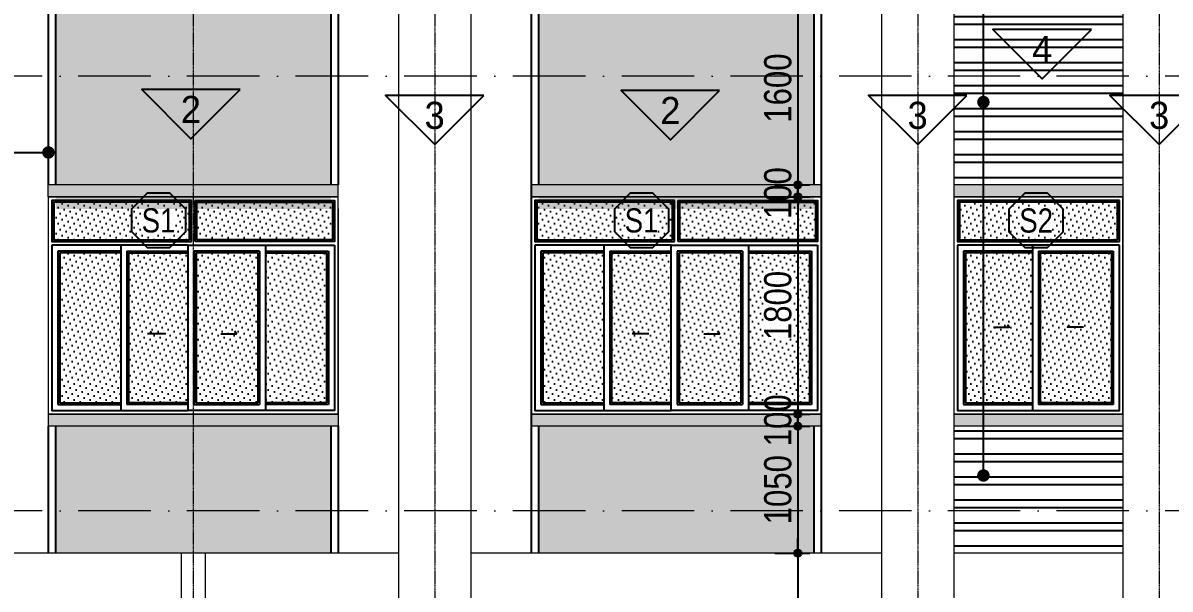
# Model space of a CAD drawing. Extents: x -79995 to 347433, y -157641 to 104789.
# Drawn here: x 74319 to 83819, y -26791 to -22105 of the extents above; entities that cross this region are included whole.
import ezdxf
from ezdxf.enums import TextEntityAlignment as Align

# ---------------------------------------------------------------- set-up
doc = ezdxf.new("R2010")
doc.units = 0
doc.linetypes.add('ACAD_ISO10W100', pattern=[18, 12, -3, 0, -3])
doc.layers.get('DEFPOINTS').update_dxf_attribs({"linetype": 'CONTINUOUS'})
for name, color, linetype in [('DIM', 1, 'CONTINUOUS'), ('DOOR', 20, 'CONTINUOUS'), ('HACTH', 8, 'CONTINUOUS'), ('HATCH', 8, 'CONTINUOUS'), ('KINH 1', 142, 'CONTINUOUS'), ('TAGS', 60, 'CONTINUOUS'), ('TEXT', 7, 'CONTINUOUS')]:
    doc.layers.add(name, color=color, linetype=linetype)
doc.layers.add('NET-THAY', color=2, linetype='CONTINUOUS', lineweight=13)
doc.layers.add('TRUC', color=24, linetype='CONTINUOUS', lineweight=0)
doc.styles.add('AVO', font='')
doc.styles.add('HEL-CONDENSE', font='')
doc.styles.add('VNI-HELVE-CONDENSEN', font='')
doc.styles.get('AVO').set_extended_font_data('VNI-Avo')
doc.styles.get('HEL-CONDENSE').set_extended_font_data('VNI-Helve-Condense')
doc.styles.get('VNI-HELVE-CONDENSEN').set_extended_font_data('VNI-Helve-Condense')
doc.dimstyles.new('D100', dxfattribs={"dimtxt": 225, "dimasz": 1.2, "dimexe": 100, "dimexo": 0, "dimgap": 50, "dimtad": 1, "dimdec": 0, "dimzin": 13, "dimdsep": 46, "dimtxsty": 'HEL-CONDENSE', "dimblk": 'D50', "dimcen": 0, "dimclrd": 1, "dimclre": 1, "dimclrt": 7, "dimadec": 0, "dimazin": 0, "dimtfac": 1, "dimtdec": 0, "dimtmove": 0, "dimatfit": 3, "dimldrblk": 'D50', "dimfxl": 1, "dimtolj": 1, "dimtzin": 13, "dimarcsym": 0})
pattern_1 = [(37.5, (-1253396.462, -257400.137), (-1.2000235, 36.7059928), [0, -28.956, 0, -32.385, 0, -30.95625]), (7.5, (-1253396.46, -257400.137), (33.7142462, 53.7618825), [0, -15.621, 0, -26.0985, 0, -10.00125]), (327.5, (-1253419.894, -257400.137), (59.3244278, 0.10778885), [0, -9.525, 0, -34.29, 0, -44.7675]), (317.5, (-1253419.894, -257400.137), (57.266734, 16.7196992), [0, -4.7625, 0, -22.479, 0, -25.7175])]
pattern_2 = [(82.5, (-993673.49, 316143.21), (-70.350659, 65.896356), [0, -76, 0, -85, 0, -81.25]), (52.5, (-993673.49, 316143.21), (-37.206876, 162.348986), [0, -41, 0, -68.5, 0, -26.25]), (12.5, (-993716.98, 316099.72), (109.9014636, 110.301619), [0, -25, 0, -90, 0, -117.5]), (2.5, (-993716.98, 316099.72), (75.252108, 137.313143), [0, -12.5, 0, -59, 0, -67.5])]
pattern_3 = [(45, (0, 0), (-16.5728, 49.71845), [0, -46.875])]

# ---------------------------------------------------------------- blocks, each defined once
blk = doc.blocks.new('KH-CUADI')
at = {"layer": 'TAGS'}
blk.add_lwpolyline([(-124, 300), (-300, 124), (-300, -124), (-124, -300), (124, -300), (300, -124), (300, 124), (124, 300)], close=True, dxfattribs=at)
at = {"layer": 'TAGS', "style": 'VNI-HELVE-CONDENSEN'}
blk.add_attdef('D', text='', height=300, dxfattribs=at).set_placement((0, 0), align=Align.MIDDLE)
blk = doc.blocks.new('A$C11FB6725')
at = {"layer": 'KINH 1'}
h = blk.add_hatch(dxfattribs=at)
h.set_pattern_fill('DOTS', color=256, scale=750, angle=45, style=0)
h.set_pattern_definition(pattern_3)
h.paths.add_polyline_path([(59.6, -459.4), (-1065.4, -459.4), (-1065.4, -769.4), (59.6, -769.4)])
h.paths.add_polyline_path([(1244.6, -459.4), (119.6, -459.4), (119.6, -769.4), (1244.6, -769.4)])
h.paths.add_polyline_path([(1194.6, -879.4), (689.6, -879.4), (689.6, -2119.4), (1194.6, -2119.4)])
h.paths.add_polyline_path([(624.6, -879.4), (113.1, -879.4), (113.1, -2119.4), (624.6, -2119.4)])
h.paths.add_polyline_path([(48.1, -879.4), (-445.4, -879.4), (-445.4, -2119.4), (48.1, -2119.4)])
h.paths.add_polyline_path([(-510.4, -879.4), (-1015.4, -879.4), (-1015.4, -2119.4), (-510.4, -2119.4)])
at = {"layer": 'DOOR'}
for p, q in [((74.6, -784.4), (74.6, -444.4)), ((104.6, -784.4), (104.6, -444.4)), ((48.1, -814.4), (-1080.4, -814.4)), ((-510.4, -814.4), (-510.4, -2184.4)), ((48.1, -814.4), (1259.6, -814.4)), ((689.6, -814.4), (689.6, -2184.4)), ((-510.4, -864.4), (-1030.4, -864.4)), ((-1030.4, -864.4), (-1030.4, -2134.4)), ((-460.4, -864.4), (-460.4, -2134.4)), ((-460.4, -864.4), (48.1, -864.4)), ((639.6, -864.4), (98.1, -864.4)), ((98.1, -864.4), (98.1, -2134.4)), ((639.6, -864.4), (639.6, -2134.4)), ((689.6, -864.4), (1209.6, -864.4)), ((1209.6, -864.4), (1209.6, -2134.4)), ((-1030.4, -2134.4), (-510.4, -2134.4)), ((48.1, -2134.4), (-460.4, -2134.4)), ((98.1, -2134.4), (639.6, -2134.4)), ((1209.6, -2134.4), (689.6, -2134.4))]:
    blk.add_line(p, q, dxfattribs=at)
at = {"layer": 'DOOR', "color": 8}
for p, q in [((-510.4, -879.4), (-1015.4, -879.4)), ((-1015.4, -879.4), (-1015.4, -2119.4)), ((-445.4, -879.4), (-445.4, -2119.4)), ((-445.4, -879.4), (48.1, -879.4)), ((624.6, -879.4), (113.1, -879.4)), ((113.1, -879.4), (113.1, -2119.4)), ((624.6, -879.4), (624.6, -2119.4)), ((689.6, -879.4), (1194.6, -879.4)), ((1194.6, -879.4), (1194.6, -2119.4)), ((-1015.4, -2119.4), (-510.4, -2119.4)), ((48.1, -2119.4), (-445.4, -2119.4)), ((113.1, -2119.4), (624.6, -2119.4)), ((1194.6, -2119.4), (689.6, -2119.4))]:
    blk.add_line(p, q, dxfattribs=at)
at = {"layer": 'DOOR'}
for points in [[(74.6, -444.4), (-1080.4, -444.4), (-1080.4, -784.4), (74.6, -784.4)], [(104.6, -444.4), (1259.6, -444.4), (1259.6, -784.4), (104.6, -784.4)], [(-1080.4, -814.4), (-1080.4, -2184.4), (48.1, -2184.4), (48.1, -814.4)], [(1259.6, -814.4), (1259.6, -2184.4), (48.1, -2184.4), (48.1, -814.4)], [(-138.1, -1548.1), (-268.5, -1548.1), (-255.2, -1527.4)], [(317.3, -1548.1), (447.7, -1548.1), (434.4, -1527.4)]]:
    blk.add_lwpolyline(points, dxfattribs=at)
at = {"layer": 'DOOR', "color": 8}
for points in [[(59.6, -769.4), (59.6, -459.4), (-1065.4, -459.4), (-1065.4, -769.4), (59.6, -769.4)], [(119.6, -769.4), (119.6, -459.4), (1244.6, -459.4), (1244.6, -769.4), (119.6, -769.4)]]:
    blk.add_lwpolyline(points, close=True, dxfattribs=at)
at = {"layer": 'NET-THAY'}
for p, q in [((-1110.4, -414.4), (1289.6, -414.4)), ((1289.6, -2214.4), (1289.6, -414.4)), ((-1110.4, -2214.4), (1289.6, -2214.4))]:
    blk.add_line(p, q, dxfattribs=at)
blk.add_lwpolyline([(-1110.4, -414.4), (-1110.4, -2214.4)], dxfattribs=at)
at = {"layer": 'TAGS', "linetype": 'Continuous'}
ref = blk.add_blockref('KH-CUADI', (-197.3, -609.5), dxfattribs=dict(at, xscale=0.75, yscale=0.75, zscale=0.75, rotation=180))
ref.add_attrib('D', 'S1', dxfattribs={"color": 7, "height": 200, "style": 'VNI-HELVE-CONDENSEN'}).set_placement((-197.3, -609.5), align=Align.MIDDLE)
blk = doc.blocks.new('A$C204D7F7F')
at = {"layer": 'KINH 1'}
h = blk.add_hatch(dxfattribs=at)
h.set_pattern_fill('DOTS', color=256, scale=750, angle=45, style=0)
h.set_pattern_definition(pattern_3)
h.paths.add_polyline_path([(3435.1, 1266), (2125.1, 1266), (2125.1, 956), (3435.1, 956)])
h.paths.add_polyline_path([(3385.1, 846), (2795.1, 846), (2795.1, -394), (3385.1, -394)])
h.paths.add_polyline_path([(2730.1, 846), (2175.1, 846), (2175.1, -394), (2730.1, -394)])
at = {"layer": 'DOOR'}
for p, q in [((3450.1, 941), (3450.1, 1281)), ((3450.1, 911), (2110.1, 911)), ((2730.1, 861), (2160.1, 861)), ((2160.1, 861), (2160.1, -409)), ((2730.1, 911), (2730.1, -459)), ((2780.1, 861), (2780.1, -409)), ((2780.1, 861), (3400.1, 861)), ((3400.1, 861), (3400.1, -409)), ((2160.1, -409), (2730.1, -409)), ((3400.1, -409), (2780.1, -409))]:
    blk.add_line(p, q, dxfattribs=at)
at = {"layer": 'DOOR', "color": 8}
for p, q in [((2730.1, 846), (2175.1, 846)), ((2175.1, 846), (2175.1, -394)), ((2795.1, 846), (2795.1, -394)), ((2795.1, 846), (3385.1, 846)), ((3385.1, 846), (3385.1, -394)), ((2175.1, -394), (2730.1, -394)), ((3385.1, -394), (2795.1, -394))]:
    blk.add_line(p, q, dxfattribs=at)
at = {"layer": 'DOOR'}
for points in [[(3450.1, 1281), (2110.1, 1281), (2110.1, 941), (3450.1, 941)], [(2110.1, 911), (2110.1, -459), (3450.1, -459), (3450.1, 911)], [(2407.8, 231.3), (2538.2, 231.3), (2524.9, 252.1)], [(3152.4, 231.3), (3022, 231.3), (3035.3, 252.1)]]:
    blk.add_lwpolyline(points, dxfattribs=at)
at = {"layer": 'DOOR', "color": 8}
blk.add_lwpolyline([(3435.1, 956), (3435.1, 1266), (2125.1, 1266), (2125.1, 956), (3435.1, 956)], close=True, dxfattribs=at)
at = {"layer": 'NET-THAY'}
for p, q in [((2080.1, 1311), (3480.1, 1311)), ((3480.1, -489), (3480.1, 1311)), ((2080.1, -489), (3480.1, -489))]:
    blk.add_line(p, q, dxfattribs=at)
blk.add_lwpolyline([(2080.1, 1311), (2080.1, -489)], dxfattribs=at)
at = {"layer": 'TAGS', "linetype": 'Continuous'}
ref = blk.add_blockref('KH-CUADI', (2761.1, 1115), dxfattribs=dict(at, xscale=0.75, yscale=0.75, zscale=0.75, rotation=180))
ref.add_attrib('D', 'S2', dxfattribs={"color": 7, "height": 200, "style": 'VNI-HELVE-CONDENSEN'}).set_placement((2761.1, 1115), align=Align.MIDDLE)
blk = doc.blocks.new('D50')
at = {"layer": 'DIM'}
blk.add_hatch(color=256, dxfattribs=at).paths.add_polyline_path([(25, 0, 1), (-25, 0, 1)])
blk.add_line((25, 0), (100, 0), dxfattribs=at)
blk.add_circle((0, 0), 25, dxfattribs=at)
blk = doc.blocks.new('*D985')
at = {"layer": 'DEFPOINTS', "color": 0, "linetype": 'Continuous', "transparency": 16777216}
for p in [(80545.4, -21844.2), (80545.4, -23444.2), (80735.9, -23444.2)]:
    blk.add_point(p, dxfattribs=at)
at = {"layer": 'DIM', "color": 1, "linetype": 'Continuous', "lineweight": -2, "transparency": 16777216}
for p, q in [((80545.4, -21844.2), (80835.9, -21844.2)), ((80735.9, -21845.4), (80735.9, -23443)), ((80545.4, -23444.2), (80835.9, -23444.2))]:
    blk.add_line(p, q, dxfattribs=at)
at = {"layer": 'DIM', "color": 1, "linetype": 'Continuous', "lineweight": -2, "transparency": 16777216, "xscale": 1.199999999999999, "yscale": 1.199999999999999, "zscale": 1.199999999999999}
for p, rotation in [((80735.9, -21844.2), 90), ((80735.9, -23444.2), 270)]:
    blk.add_blockref('D50', p, dxfattribs=dict(at, rotation=rotation))
at = {"layer": 'DIM', "color": 7, "linetype": 'Continuous', "transparency": 16777216, "insert": (80571, -22644.2), "char_height": 225, "attachment_point": 5, "rotation": 90, "style": 'HEL-CONDENSE'}
blk.add_mtext('\\A1;1600', dxfattribs=at)
blk = doc.blocks.new('*D986')
at = {"layer": 'DEFPOINTS', "color": 0, "linetype": 'Continuous', "transparency": 16777216}
for p in [(80545.4, -23444.2), (80545.4, -23544.2), (80735.9, -23544.2)]:
    blk.add_point(p, dxfattribs=at)
at = {"layer": 'DIM', "color": 1, "linetype": 'Continuous', "lineweight": -2, "transparency": 16777216}
for p, q in [((80545.4, -23444.2), (80835.9, -23444.2)), ((80735.9, -23443), (80735.9, -23441.8)), ((80735.9, -23444.2), (80735.9, -23544.2)), ((80545.4, -23544.2), (80835.9, -23544.2)), ((80735.9, -23545.4), (80735.9, -23546.6))]:
    blk.add_line(p, q, dxfattribs=at)
at = {"layer": 'DIM', "color": 1, "linetype": 'Continuous', "lineweight": -2, "transparency": 16777216, "xscale": 1.199999999999999, "yscale": 1.199999999999999, "zscale": 1.199999999999999}
for p, rotation in [((80735.9, -23444.2), 270), ((80735.9, -23544.2), 90)]:
    blk.add_blockref('D50', p, dxfattribs=dict(at, rotation=rotation))
at = {"layer": 'DIM', "color": 7, "linetype": 'Continuous', "transparency": 16777216, "insert": (80571, -23514.2), "char_height": 225, "attachment_point": 5, "rotation": 90, "style": 'HEL-CONDENSE'}
blk.add_mtext('\\A1;100', dxfattribs=at)
blk = doc.blocks.new('*D987')
at = {"layer": 'DEFPOINTS', "color": 0, "linetype": 'Continuous', "transparency": 16777216}
for p in [(80545.4, -23544.2), (80545.4, -25344.2), (80735.9, -25344.2)]:
    blk.add_point(p, dxfattribs=at)
at = {"layer": 'DIM', "color": 1, "linetype": 'Continuous', "lineweight": -2, "transparency": 16777216}
for p, q in [((80545.4, -23544.2), (80835.9, -23544.2)), ((80735.9, -23545.4), (80735.9, -25343)), ((80545.4, -25344.2), (80835.9, -25344.2))]:
    blk.add_line(p, q, dxfattribs=at)
at = {"layer": 'DIM', "color": 1, "linetype": 'Continuous', "lineweight": -2, "transparency": 16777216, "xscale": 1.199999999999999, "yscale": 1.199999999999999, "zscale": 1.199999999999999}
for p, rotation in [((80735.9, -23544.2), 90), ((80735.9, -25344.2), 270)]:
    blk.add_blockref('D50', p, dxfattribs=dict(at, rotation=rotation))
at = {"layer": 'DIM', "color": 7, "linetype": 'Continuous', "transparency": 16777216, "insert": (80571, -24444.2), "char_height": 225, "attachment_point": 5, "rotation": 90, "style": 'HEL-CONDENSE'}
blk.add_mtext('\\A1;1800', dxfattribs=at)
blk = doc.blocks.new('*D988')
at = {"layer": 'DEFPOINTS', "color": 0, "linetype": 'Continuous', "transparency": 16777216}
for p in [(80545.4, -25344.2), (80545.4, -25444.2), (80735.9, -25444.2)]:
    blk.add_point(p, dxfattribs=at)
at = {"layer": 'DIM', "color": 1, "linetype": 'Continuous', "lineweight": -2, "transparency": 16777216}
for p, q in [((80545.4, -25344.2), (80835.9, -25344.2)), ((80735.9, -25343), (80735.9, -25341.8)), ((80735.9, -25344.2), (80735.9, -25444.2)), ((80545.4, -25444.2), (80835.9, -25444.2)), ((80735.9, -25445.4), (80735.9, -25446.6))]:
    blk.add_line(p, q, dxfattribs=at)
at = {"layer": 'DIM', "color": 1, "linetype": 'Continuous', "lineweight": -2, "transparency": 16777216, "xscale": 1.199999999999999, "yscale": 1.199999999999999, "zscale": 1.199999999999999}
for p, rotation in [((80735.9, -25344.2), 270), ((80735.9, -25444.2), 90)]:
    blk.add_blockref('D50', p, dxfattribs=dict(at, rotation=rotation))
at = {"layer": 'DIM', "color": 7, "linetype": 'Continuous', "transparency": 16777216, "insert": (80571, -25394.2), "char_height": 225, "attachment_point": 5, "rotation": 90, "style": 'HEL-CONDENSE'}
blk.add_mtext('\\A1;100', dxfattribs=at)
blk = doc.blocks.new('*D989')
at = {"layer": 'DEFPOINTS', "color": 0, "linetype": 'Continuous', "transparency": 16777216}
for p in [(80545.4, -25444.2), (80545.4, -26494.2), (80735.9, -26494.2)]:
    blk.add_point(p, dxfattribs=at)
at = {"layer": 'DIM', "color": 1, "linetype": 'Continuous', "lineweight": -2, "transparency": 16777216}
for p, q in [((80545.4, -25444.2), (80835.9, -25444.2)), ((80735.9, -25445.4), (80735.9, -26493)), ((80545.4, -26494.2), (80835.9, -26494.2))]:
    blk.add_line(p, q, dxfattribs=at)
at = {"layer": 'DIM', "color": 1, "linetype": 'Continuous', "lineweight": -2, "transparency": 16777216, "xscale": 1.199999999999999, "yscale": 1.199999999999999, "zscale": 1.199999999999999}
for p, rotation in [((80735.9, -25444.2), 90), ((80735.9, -26494.2), 270)]:
    blk.add_blockref('D50', p, dxfattribs=dict(at, rotation=rotation))
at = {"layer": 'DIM', "color": 7, "linetype": 'Continuous', "transparency": 16777216, "insert": (80571, -25969.2), "char_height": 225, "attachment_point": 5, "rotation": 90, "style": 'HEL-CONDENSE'}
blk.add_mtext('\\A1;1050', dxfattribs=at)
blk = doc.blocks.new('*D990')
at = {"layer": 'DEFPOINTS', "color": 0, "linetype": 'Continuous', "transparency": 16777216}
for p in [(80545.4, -26494.2), (80545.4, -28244.2), (80735.9, -28244.2)]:
    blk.add_point(p, dxfattribs=at)
at = {"layer": 'DIM', "color": 1, "linetype": 'Continuous', "lineweight": -2, "transparency": 16777216}
for p, q in [((80545.4, -26494.2), (80835.9, -26494.2)), ((80735.9, -26495.4), (80735.9, -28243)), ((80545.4, -28244.2), (80835.9, -28244.2))]:
    blk.add_line(p, q, dxfattribs=at)
at = {"layer": 'DIM', "color": 1, "linetype": 'Continuous', "lineweight": -2, "transparency": 16777216, "xscale": 1.199999999999999, "yscale": 1.199999999999999, "zscale": 1.199999999999999}
for p, rotation in [((80735.9, -26494.2), 90), ((80735.9, -28244.2), 270)]:
    blk.add_blockref('D50', p, dxfattribs=dict(at, rotation=rotation))
at = {"layer": 'DIM', "color": 7, "linetype": 'Continuous', "transparency": 16777216, "insert": (80571, -27369.2), "char_height": 225, "attachment_point": 5, "rotation": 90, "style": 'HEL-CONDENSE'}
blk.add_mtext('\\A1;1750', dxfattribs=at)
blk = doc.blocks.new('TUONG-NAM')
at = {"layer": 'TAGS'}
blk.add_lwpolyline([(-453, -453), (453, -453), (0, 0)], close=True, dxfattribs=at)
at = {"layer": 'TAGS', "linetype": 'Continuous', "style": 'AVO'}
blk.add_attdef('KH-TUONG', text='', height=250, dxfattribs=at).set_placement((0, -269), align=Align.MIDDLE_CENTER)

msp = doc.modelspace()

# ---------------------------------------------------------------- hatches: boundary and pattern name
at = {"layer": 'DIM', "linetype": 'ByBlock'}
for points in [[(82325.237, -22759.869, 1), (82220.717, -22759.869, 1)], [(74581.947, -23177.142, 1), (74477.427, -23177.142, 1)], [(82325.237, -25851.482, 1), (82220.717, -25851.482, 1)]]:
    msp.add_hatch(color=1, dxfattribs=at).paths.add_polyline_path(points)
at = {"layer": 'HACTH'}
h = msp.add_hatch(dxfattribs=at)
h.set_pattern_fill('AR-SAND', color=256, scale=50, angle=45, style=0)
h.set_pattern_definition(pattern_2)
h.paths.add_polyline_path([(75728.751, -18944.245), (74588.751, -18944.245), (74588.751, -20044.245), (75728.751, -20044.245)])
h.paths.add_polyline_path([(76868.751, -18944.245), (75728.751, -18944.245), (75728.751, -20044.245), (76868.751, -20044.245)])
h.paths.add_polyline_path([(76868.756, -21844.245), (75728.751, -21844.245), (75728.751, -22544.245), (76868.754, -22544.245)])
h.paths.add_polyline_path([(75728.751, -21844.245), (74588.756, -21844.245), (74588.754, -22544.245), (75728.751, -22544.245)])
h.paths.add_polyline_path([(75728.751, -22544.245), (74588.754, -22544.245), (74588.751, -23644.245), (75728.751, -23644.245)])
h.paths.add_polyline_path([(76868.754, -22544.245), (75728.751, -22544.245), (75728.751, -23644.245), (76868.751, -23644.245)])
h.paths.add_polyline_path([(76868.751, -25444.245), (75728.751, -25444.245), (75728.751, -26144.245), (76868.751, -26144.245)])
h.paths.add_polyline_path([(75728.751, -25444.245), (74588.751, -25444.245), (74588.751, -26144.245), (75728.751, -26144.245)])
h.paths.add_polyline_path([(75728.751, -26144.245), (74588.751, -26144.245), (74588.751, -26494.245), (75728.751, -26494.245)])
h.paths.add_polyline_path([(76868.751, -26144.245), (75728.751, -26144.245), (75728.751, -26494.245), (76868.751, -26494.245)])
h = msp.add_hatch(dxfattribs=at)
h.set_pattern_fill('AR-SAND', color=256, scale=50, angle=45, style=0)
h.set_pattern_definition(pattern_2)
h.paths.add_polyline_path([(80868.751, -26144.245), (78588.751, -26144.245), (78588.751, -26494.245), (80868.751, -26494.245)])
h.paths.add_polyline_path([(80868.751, -25444.245), (78588.751, -25444.245), (78588.751, -26144.245), (80868.751, -26144.245)])
h.paths.add_polyline_path([(80868.754, -22544.245), (78588.754, -22544.245), (78588.751, -23644.245), (80868.751, -23644.245)])
h.paths.add_polyline_path([(80868.756, -21844.245), (78588.756, -21844.245), (78588.754, -22544.245), (80868.754, -22544.245)])
h.paths.add_polyline_path([(80868.751, -18944.245), (78588.751, -18944.245), (78588.751, -20044.245), (80868.751, -20044.245)])
h = msp.add_hatch(dxfattribs=at)
h.set_pattern_fill('ANSI32', color=256, scale=20, angle=135, style=0)
h.set_pattern_definition([(180, (-116800.88, -468838.07), (-1e-14, -190.5), []), (180, (-116864.38, -468774.57), (-1e-14, -190.5), [])])
h.paths.add_polyline_path([(83428.751, -18944.245), (82028.751, -18944.245), (82028.751, -19844.245), (83428.751, -19844.245)])
h.paths.add_polyline_path([(83428.751, -21844.245), (82028.751, -21844.245), (82028.751, -22544.245), (83428.751, -22544.245)])
h.paths.add_polyline_path([(83428.751, -22544.245), (82028.751, -22544.245), (82028.751, -23444.245), (83428.751, -23444.245)])
h.paths.add_polyline_path([(83428.751, -25444.245), (82028.751, -25444.245), (82028.751, -26144.245), (83428.751, -26144.245)])
h.paths.add_polyline_path([(83428.751, -26144.245), (82028.751, -26144.245), (82028.751, -26494.245), (83428.751, -26494.245)])
at = {"layer": 'HATCH'}
h = msp.add_hatch(dxfattribs=at)
h.set_pattern_fill('AR-SAND', color=256, scale=0.75, style=0)
h.set_pattern_definition(pattern_1)
h.paths.add_polyline_path([(74528.751, -23444.245), (76928.751, -23444.245), (76928.751, -23544.245), (74528.751, -23544.245)])
h = msp.add_hatch(dxfattribs=at)
h.set_pattern_fill('AR-SAND', color=256, scale=0.75, style=0)
h.set_pattern_definition(pattern_1)
h.paths.add_polyline_path([(78528.751, -23444.245), (80928.751, -23444.245), (80928.751, -23544.245), (78528.751, -23544.245)])
h = msp.add_hatch(dxfattribs=at)
h.set_pattern_fill('AR-SAND', color=256, scale=0.75, style=0)
h.set_pattern_definition(pattern_1)
h.paths.add_polyline_path([(83428.751, -23444.245), (82028.751, -23444.245), (82028.751, -23544.245), (83428.751, -23544.245)])
h.paths.add_polyline_path([(83428.751, -25344.245), (82028.751, -25344.245), (82028.751, -25444.245), (83428.751, -25444.245)])
h = msp.add_hatch(dxfattribs=at)
h.set_pattern_fill('AR-SAND', color=256, scale=0.75, style=0)
h.set_pattern_definition(pattern_1)
h.paths.add_polyline_path([(74528.751, -25344.245), (76928.751, -25344.245), (76928.751, -25444.245), (74528.751, -25444.245)])
h = msp.add_hatch(dxfattribs=at)
h.set_pattern_fill('AR-SAND', color=256, scale=0.75, style=0)
h.set_pattern_definition(pattern_1)
h.paths.add_polyline_path([(78528.751, -25344.245), (80928.751, -25344.245), (80928.751, -25444.245), (78528.751, -25444.245)])

# ---------------------------------------------------------------- linework, layer by layer
for p, q in [((74528.751, -18944.245), (74528.751, -23444.245)), ((76928.751, -18944.245), (76928.751, -23444.245)), ((78528.751, -18944.245), (78528.751, -26494.245)), ((80928.751, -18944.245), (80928.751, -26494.245)), ((74588.756, -21844.245), (74588.752, -23444.245)), ((76868.756, -21844.245), (76868.752, -23444.245)), ((78588.756, -21844.245), (78588.752, -23444.245)), ((80868.756, -21844.245), (80868.752, -23444.245)), ((74528.751, -25444.245), (74528.751, -26494.245)), ((74588.751, -25444.245), (74588.751, -26494.245)), ((76868.751, -25444.245), (76868.751, -26494.245)), ((76928.751, -25444.245), (76928.751, -26494.245)), ((78588.751, -25444.245), (78588.751, -26494.245)), ((80868.751, -25444.245), (80868.751, -26494.245))]:
    msp.add_line(p, q, dxfattribs=at)
at = {"layer": 'NET-THAY'}
for p, q in [((77428.751, -18944.245), (77428.751, -28244.245)), ((78028.751, -18944.245), (78028.751, -28244.245)), ((81428.751, -18944.245), (81428.751, -28244.245)), ((82028.751, -18944.245), (82028.751, -28244.245)), ((83428.751, -18944.245), (83428.751, -28244.245)), ((76928.751, -23444.245), (74528.751, -23444.245)), ((74528.751, -23544.245), (74528.751, -23444.245)), ((76928.751, -23544.245), (76928.751, -23444.245)), ((80928.751, -23444.245), (78528.751, -23444.245)), ((78528.751, -23444.245), (78528.756, -23544.245)), ((80928.751, -23444.245), (80928.756, -23544.245)), ((83428.751, -23444.245), (82028.751, -23444.245)), ((76928.751, -23544.245), (74528.751, -23544.245)), ((80928.751, -23544.245), (78528.751, -23544.245)), ((83428.751, -23544.245), (82028.751, -23544.245)), ((74528.751, -23644.245), (74528.751, -25444.245)), ((76928.751, -23644.245), (76928.751, -25444.245)), ((78528.751, -23644.245), (78528.751, -25444.245)), ((80928.751, -23644.245), (80928.751, -25444.245)), ((76928.751, -25344.245), (74528.751, -25344.245)), ((80928.751, -25344.245), (78528.751, -25344.245)), ((78528.756, -25344.245), (78528.751, -25444.245)), ((80928.751, -25444.245), (80928.751, -25344.245)), ((83428.751, -25344.245), (82028.751, -25344.245)), ((76928.751, -25444.245), (74528.751, -25444.245)), ((80928.751, -25444.245), (78528.751, -25444.245)), ((83428.751, -25444.245), (82028.751, -25444.245)), ((77428.751, -26494.245), (73978.751, -26494.245)), ((75628.751, -26494.245), (75628.751, -28744.245)), ((75828.751, -26494.245), (75828.751, -28744.245)), ((81428.751, -26494.245), (78028.751, -26494.245)), ((83428.751, -26494.245), (82028.751, -26494.245))]:
    msp.add_line(p, q, dxfattribs=at)
at = {"layer": 'TEXT'}
msp.add_line((71615.821, -23176.813), (74528.751, -23176.813), dxfattribs=at)
msp.add_lwpolyline([(82272.041, -15644.245), (82272.041, -25851.153)], dxfattribs=at)
at = {"layer": 'TRUC', "linetype": 'ACAD_ISO10W100', "ltscale": 50}
for p, q in [((89778.351, -22544.245), (68709.007, -22544.245)), ((89778.351, -26144.245), (68709.007, -26144.245))]:
    msp.add_line(p, q, dxfattribs=at)
at = {"layer": 'TRUC', "linetype": 'ACAD_ISO10W100', "ltscale": 0.2}
for points in [[(75728.751, -15300.064), (75728.751, -29557.122)], [(77728.751, -15300.064), (77728.751, -29557.122)], [(81728.751, -15300.064), (81728.751, -29557.122)], [(83728.751, -15300.064), (83728.751, -29557.122)]]:
    msp.add_lwpolyline(points, dxfattribs=at)

# ---------------------------------------------------------------- block references
at = {"layer": 'DOOR'}
for name, p in [('A$C11FB6725', (75639.133, -23129.886)), ('A$C11FB6725', (79639.133, -23129.886)), ('A$C204D7F7F', (79948.668, -24855.227))]:
    msp.add_blockref(name, p, dxfattribs=at)
at = {"layer": 'TAGS', "linetype": 'Continuous'}
ref = msp.add_blockref('TUONG-NAM', (82759.806, -22567.428), dxfattribs=dict(at, xscale=0.8999999999068677, yscale=0.9000000000232831, zscale=0.9, rotation=180))
ref.add_attrib('KH-TUONG', '4', dxfattribs={"color": 7, "linetype": 'Continuous', "height": 225, "style": 'AVO'}).set_placement((82759.361, -22325.074), align=Align.MIDDLE_CENTER)
ref = msp.add_blockref('TUONG-NAM', (75710.402, -23063.531), dxfattribs=dict(at, xscale=0.8999999999068677, yscale=0.9000000000232831, zscale=0.9, rotation=180))
ref.add_attrib('KH-TUONG', '2', dxfattribs={"color": 7, "linetype": 'Continuous', "height": 225, "style": 'AVO'}).set_placement((75709.957, -22821.177), align=Align.MIDDLE_CENTER)
ref = msp.add_blockref('TUONG-NAM', (77728.751, -23112.151), dxfattribs=dict(at, xscale=0.8999999999068677, yscale=0.9000000000232831, zscale=0.9, rotation=180))
ref.add_attrib('KH-TUONG', '3', dxfattribs={"color": 7, "linetype": 'Continuous', "height": 225, "style": 'AVO'}).set_placement((77728.307, -22869.797), align=Align.MIDDLE_CENTER)
ref = msp.add_blockref('TUONG-NAM', (79680.834, -23072.329), dxfattribs=dict(at, xscale=0.8999999999068677, yscale=0.9000000000232831, zscale=0.9, rotation=180))
ref.add_attrib('KH-TUONG', '2', dxfattribs={"color": 7, "linetype": 'Continuous', "height": 225, "style": 'AVO'}).set_placement((79680.389, -22829.975), align=Align.MIDDLE_CENTER)
ref = msp.add_blockref('TUONG-NAM', (81728.751, -23112.151), dxfattribs=dict(at, xscale=0.8999999999068677, yscale=0.9000000000232831, zscale=0.9, rotation=180))
ref.add_attrib('KH-TUONG', '3', dxfattribs={"color": 7, "linetype": 'Continuous', "height": 225, "style": 'AVO'}).set_placement((81728.307, -22869.797), align=Align.MIDDLE_CENTER)
ref = msp.add_blockref('TUONG-NAM', (83728.751, -23112.151), dxfattribs=dict(at, xscale=0.8999999999068677, yscale=0.9000000000232831, zscale=0.9, rotation=180))
ref.add_attrib('KH-TUONG', '3', dxfattribs={"color": 7, "linetype": 'Continuous', "height": 225, "style": 'AVO'}).set_placement((83728.307, -22869.797), align=Align.MIDDLE_CENTER)

# ---------------------------------------------------------------- dimensions: what is measured, and where the dimension line sits
at = {"layer": 'DIM', "linetype": 'Continuous'}
for base, p1, p2, picture, middle in [((80735.896, -23444.245), (80545.359, -21844.245), (80545.359, -23444.245), '*D985', (80570.996, -22644.245)), ((80735.896, -25344.245), (80545.359, -23544.245), (80545.359, -25344.245), '*D987', (80570.996, -24444.245)), ((80735.896, -26494.245), (80545.359, -25444.245), (80545.359, -26494.245), '*D989', (80570.996, -25969.245)), ((80735.896, -28244.245), (80545.359, -26494.245), (80545.359, -28244.245), '*D990', (80570.996, -27369.245))]:
    dim = msp.add_linear_dim(base=base, p1=p1, p2=p2, angle=90, dimstyle='D100', override={"dimtmove": 1}, dxfattribs=at)
    dim.commit()
    dim.dimension.update_dxf_attribs({"geometry": picture, "text_midpoint": middle})
for base, p1, p2, picture, middle in [((80735.896, -23544.245), (80545.359, -23444.245), (80545.359, -23544.245), '*D986', (80735.896, -23514.245)), ((80735.896, -25444.245), (80545.359, -25344.245), (80545.359, -25444.245), '*D988', (80735.896, -25394.245))]:
    dim = msp.add_linear_dim(base=base, p1=p1, p2=p2, angle=90, dimstyle='D100', override={"dimtmove": 1}, dxfattribs=at)
    dim.commit()
    dim.dimension.update_dxf_attribs({"geometry": picture, "text_midpoint": middle, "dimtype": 160})

doc.saveas('drawing.dxf')
